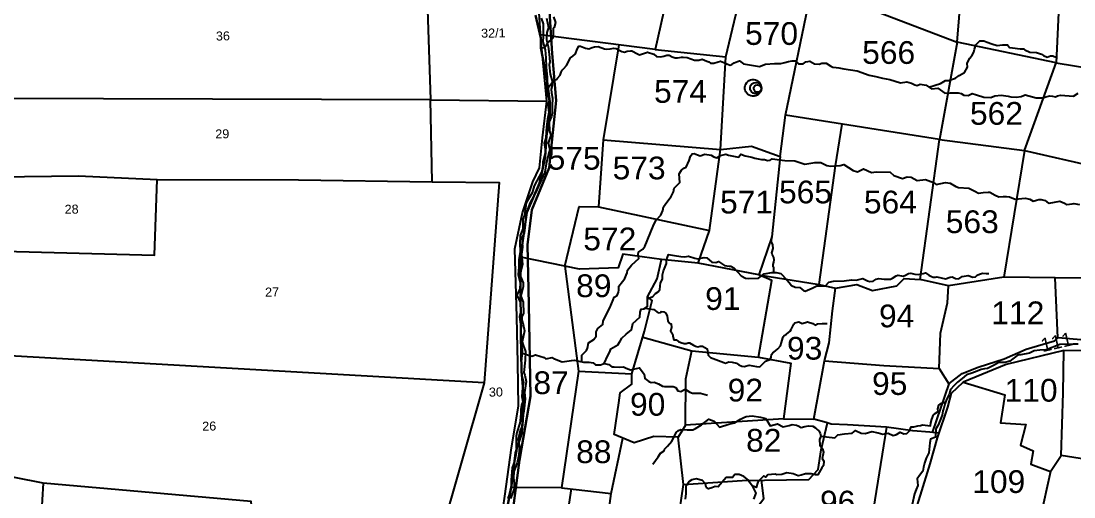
# Model space of a CAD drawing. Header units: inches. Extents: x 304037 to 460575, y 1453943 to 1639883.
# Drawn here: x 326391 to 327582, y 1606060 to 1606599 of the extents above; entities that cross this region are included whole.
import ezdxf

# ---------------------------------------------------------------- set-up
doc = ezdxf.new("R2010")
doc.units = ezdxf.units.IN
doc.header["$MEASUREMENT"] = 0
doc.linetypes.add('BORDER', pattern=[1.75, 0.5, -0.25, 0.5, -0.25, 0, -0.25])
for name, color, linetype in [('NALA', 4, 'Continuous'), ('ROUND WELL', 5, 'Continuous'), ('SURVEY_BND', 7, 'Continuous'), ('SURVEY_NO', 7, 'Continuous')]:
    doc.layers.add(name, color=color, linetype=linetype)
doc.layers.add('VILL_BOUNDARY', color=6, linetype='BORDER', lineweight=30)
doc.styles.get("Standard").update_dxf_attribs({"font": 'arial.ttf'})

# ---------------------------------------------------------------- blocks, each defined once
blk = doc.blocks.new('KALUVOYA')
at = {"layer": 'NALA'}
blk.add_lwpolyline([(-270.01, 293.46), (-269.78, 292.83), (-269.93, 292.28), (-270.03, 292.13), (-270.06, 291.52), (-270.07, 291.1), (-270.25, 290.9), (-270.68, 290.63), (-270.83, 290.26), (-271.09, 290.05), (-271.4, 289.99)], dxfattribs=at)
at = {"layer": 'NALA', "linetype": 'ByBlock'}
for points in [[(-228.75, 285.75), (-227.46, 286.13), (-226.93, 286.47), (-226.58, 286.48), (-225.83, 286.74), (-225.4, 287.01), (-224.82, 287.36), (-224.51, 287.96), (-224.55, 288.38), (-224.25, 288.94), (-223.99, 289.26), (-223.82, 289.6), (-223.75, 289.93), (-223.6, 290.4), (-223.14, 290.85), (-222.72, 290.84), (-222.33, 290.71), (-221.84, 290.51), (-221.25, 290.34), (-220.67, 290.41), (-220.1, 290.41), (-219.87, 290.11), (-219.56, 290.06), (-218.7, 289.98), (-218.32, 289.97), (-218.21, 289.86), (-217.64, 289.59), (-216.91, 289.58), (-216.91, 289.58), (-216.36, 289.39), (-216.13, 289.23), (-215.74, 289.06), (-215.39, 289.19), (-215.13, 289.19), (-214.71, 289.03)], [(-270.61, 285.59), (-270.05, 286.37), (-270.01, 286.52), (-269.66, 286.57), (-269.57, 286.7), (-269.28, 287.02), (-269.16, 287.35), (-269.05, 287.6), (-268.88, 287.77), (-268.57, 288.09), (-268.14, 288.96), (-267.87, 289.12), (-267.57, 289.4), (-267.39, 289.88), (-267.21, 290.22), (-267.05, 290.23), (-266.5, 290.01), (-266.11, 289.94), (-265.74, 290.07), (-265.51, 290.16), (-265.08, 290.21), (-264.39, 289.93), (-264.18, 289.89), (-263.78, 289.94), (-263.37, 290.02), (-263.1, 289.96), (-262.5, 289.64), (-262.19, 289.57), (-261.91, 289.67), (-261.54, 289.71), (-261.38, 289.71), (-260.76, 289.38), (-260.55, 289.29), (-259.66, 289.57), (-258.98, 289.34), (-258.69, 289.1), (-258.24, 289.06), (-257.86, 289.15), (-257.56, 289.24), (-257.28, 289.24), (-256.96, 289.06), (-256.63, 288.95), (-256.39, 288.94), (-255.92, 289.02), (-255.75, 289.03), (-255.31, 288.98), (-254.51, 288.68), (-254.03, 288.68), (-253.66, 288.81), (-253.15, 288.59), (-252.93, 288.51), (-252.73, 288.35), (-252.4, 288.38), (-251.92, 288.5), (-251.65, 288.57), (-251.27, 288.45), (-250.97, 288.28), (-250.6, 288.13), (-250.42, 288.22), (-250.13, 288.41), (-249.78, 288.54), (-249.56, 288.63), (-249.13, 288.3), (-247.37, 288.02), (-246.69, 288.25), (-245.72, 288.33), (-245.03, 288.33), (-244.59, 288.43), (-244.18, 288.55), (-243.76, 288.64), (-243.48, 288.63), (-243.08, 288.29), (-242.56, 288.31), (-242.26, 288.52), (-241.83, 288.6), (-241.33, 288.29), (-240.82, 288.26), (-240.5, 288.39), (-240.02, 288.39), (-239.54, 288.06), (-239.29, 287.92), (-238.92, 287.89), (-238.64, 287.88), (-238.1, 287.77), (-236.61, 287.55), (-235.29, 287.04), (-234.59, 286.9), (-233.83, 286.71), (-233.05, 286.57), (-231.87, 286.2), (-231.18, 286.31), (-230.64, 286.17), (-230.3, 285.98), (-230.02, 285.94), (-229.71, 286.07), (-229.04, 285.95), (-228.46, 285.55), (-227.76, 285.63), (-226.98, 285.09), (-226.4, 285.12), (-225.51, 285.12), (-225.19, 285.06), (-224.91, 284.88), (-224.43, 284.83), (-224, 285.03), (-223.52, 284.89), (-222.72, 284.66), (-221.94, 284.6), (-221.5, 284.78), (-220.81, 284.86), (-220.03, 284.74), (-219.74, 284.69), (-219.15, 284.66), (-218.6, 284.73), (-218.16, 284.89), (-216.96, 284.58), (-216.2, 284.57), (-215.89, 284.7), (-215.44, 284.81), (-215.17, 284.76), (-214.84, 284.68), (-214.59, 284.78), (-214.27, 284.88), (-213.34, 284.8), (-212.86, 284.76), (-212.32, 285.08)], [(-266.87, 255.51), (-266.88, 256.23), (-266.56, 256.52), (-266.34, 256.76), (-266.24, 257.02), (-266.13, 257.58), (-266.13, 257.58), (-265.55, 257.97), (-265.3, 258.32), (-265.28, 258.81), (-265.11, 259.16), (-264.55, 259.6), (-264.52, 260.02), (-263.78, 261.43), (-263.62, 261.9), (-263.44, 262.34), (-263.33, 262.63), (-262.99, 262.81), (-262.83, 263.16), (-262.79, 263.39), (-262.8, 263.82), (-262.4, 264.34), (-262.14, 264.68), (-261.99, 265.02), (-261.89, 265.28), (-261.85, 265.59), (-261.4, 266.13), (-260.96, 266.53), (-260.6, 266.86), (-260.68, 267.32), (-260.66, 267.57), (-260.19, 267.9), (-259.97, 268.19), (-259.03, 270.42), (-258.74, 271.06), (-258.21, 271.65), (-257.98, 272.14), (-257.9, 272.56), (-257.53, 273.07), (-257.06, 273.68), (-256.81, 274.2), (-256.75, 274.63), (-256.34, 275.02), (-256.11, 275.25), (-256.19, 276.18), (-255.94, 276.59), (-255.66, 276.82), (-255.43, 276.94), (-255.1, 277.66), (-254.94, 278.15), (-254.75, 278.4), (-254.55, 278.42), (-254.18, 278.29), (-253.87, 278.17), (-253.35, 278.36), (-252.66, 278.23), (-252.37, 278.05), (-252.04, 277.97), (-251.65, 278.21), (-251.07, 278.36), (-250.78, 278.23), (-249.67, 278.01), (-249.39, 278.34), (-248.93, 278.19), (-248.19, 278.01), (-247.87, 277.93), (-247.87, 277.93), (-247.13, 277.78), (-246.82, 277.76), (-246.49, 277.68), (-246.2, 277.7), (-245.95, 277.86), (-244.58, 277.66), (-243.49, 277.62), (-242.36, 277.25), (-241.29, 277.46), (-240.62, 277.43), (-239.96, 277.11), (-239.51, 277.04), (-238.48, 277.11), (-238.07, 277.23), (-237.06, 276.57), (-236.57, 276.41), (-235.91, 276.74), (-235.04, 276.35), (-234.55, 276.41), (-232.99, 276.37), (-232.6, 276.02), (-231.63, 275.69), (-231.12, 275.89), (-230.69, 275.85), (-230.03, 275.48), (-229.11, 275.58), (-228.23, 275.27), (-227.95, 275.05), (-226.9, 275.26), (-226.38, 275.19), (-225.77, 274.8), (-225.49, 274.72), (-224.35, 274.62), (-223.7, 274.3), (-223.3, 274.09), (-222.77, 274.15), (-222.21, 274.18), (-222.02, 274.18), (-221.45, 273.88), (-221.05, 273.68), (-220.59, 273.72), (-220.22, 273.72), (-219.86, 273.67), (-219.24, 273.42), (-218.16, 273.53), (-217.65, 273.44), (-217.29, 273.22), (-216.91, 273.32), (-216.65, 273.38), (-216.4, 273.38), (-215.97, 273.28), (-215.76, 273.14), (-215.51, 272.99), (-214.34, 273.22), (-213.83, 272.98), (-213.57, 272.84), (-213, 272.9), (-212.79, 272.97), (-212.19, 272.85)], [(-245.76, 265.36), (-245.78, 265.84), (-245.86, 265.96), (-245.86, 266.22), (-245.79, 266.49), (-245.72, 266.74), (-245.77, 267), (-245.96, 267.35), (-245.99, 267.51), (-245.83, 267.98), (-245.87, 268.39), (-246.04, 268.7), (-245.99, 269.25)], [(-259.57, 262.46), (-259.07, 262.68), (-258.78, 263.03), (-258.5, 263.22), (-258.31, 263.45), (-258.24, 264.2), (-258.01, 264.61), (-258, 265.09), (-257.91, 265.5), (-257.72, 265.97), (-257.58, 266.34), (-257.57, 266.74), (-257.34, 267.3), (-257.34, 267.3), (-256.68, 267.2), (-256, 267.1), (-255.56, 267.07), (-255.15, 267.13), (-254.46, 266.9), (-254.14, 266.84), (-253.43, 266.97), (-253.12, 266.94), (-252.6, 266.49), (-252.15, 266.43), (-251.84, 266.56), (-251.21, 266.12), (-250.7, 266.02), (-250.5, 266.02), (-250.16, 265.84), (-249.38, 264.99), (-248.88, 264.72), (-248.53, 264.67), (-247.45, 264.71), (-246.82, 265.21), (-246, 265.35), (-245.52, 265.36), (-245.02, 265.22), (-244.33, 264.52), (-244.07, 264.25), (-243.84, 263.91), (-243.41, 263.74), (-242.93, 263.68), (-242.47, 263.32), (-242.31, 263.28), (-241.56, 263.63), (-241.05, 263.89), (-240.09, 263.89), (-239.72, 264.29), (-239.2, 264.4), (-238.06, 264.43), (-237.23, 264.55), (-236.73, 264.49), (-236.27, 264.6), (-235.99, 264.69), (-235.48, 264.42), (-235.21, 264.34), (-234.86, 264.38), (-234.54, 264.6), (-234.23, 264.68), (-233.65, 264.6), (-232.94, 264.6), (-232.73, 264.73), (-232.34, 265), (-232.16, 265.07), (-231.74, 264.98), (-231.54, 264.96), (-231.29, 265.07), (-230.96, 265.23), (-230.71, 265.28), (-230.26, 265.17), (-229.92, 265.13), (-229.36, 265.23), (-229.12, 265.3), (-228.74, 265.07), (-228.46, 264.9), (-228.26, 264.84), (-227.99, 264.84), (-227.86, 264.89), (-226.89, 264.64), (-226.38, 264.85), (-226.19, 264.86), (-225.8, 264.7), (-225.44, 264.65), (-225.07, 264.91), (-224.43, 265.01), (-223.91, 264.85), (-223.59, 264.88), (-223.44, 265.05), (-223.18, 265.18), (-222.85, 265.28), (-222.44, 265.25), (-222.16, 265.24)], [(-212.31, 257.49), (-212.85, 257.48), (-214.33, 257.43), (-215.84, 256.84), (-216.53, 256.83), (-217.16, 256.74), (-217.65, 256.47), (-218.62, 256.3), (-218.82, 256.29), (-219.04, 256.22), (-219.81, 255.62), (-220.36, 255.46), (-221.05, 255.45), (-221.64, 255.13), (-222.27, 254.8), (-222.62, 254.76), (-222.97, 254.7), (-223.59, 254.41), (-224.11, 254.23), (-224.59, 254.09), (-225.06, 253.7), (-225.59, 253.3), (-225.93, 252.91), (-226.35, 252.49), (-226.43, 252.22), (-226.5, 251.95), (-226.77, 251.4), (-226.96, 250.88), (-227.07, 250.41), (-227.2, 250.12), (-227.25, 249.66), (-227.25, 249.66), (-227.69, 248.57), (-227.96, 248.16), (-227.99, 247.24), (-228.55, 247), (-228.63, 246.61), (-228.72, 245.53), (-229.01, 244.91), (-229.21, 244.37), (-229.3, 243.94), (-229.39, 243.5), (-229.75, 243.02), (-230.01, 242.66), (-229.92, 241.92), (-230.11, 241.47), (-230.3, 241), (-230.56, 239.83)], [(-264.41, 255.31), (-264, 256.19), (-263.78, 256.61), (-263.67, 256.94), (-262.93, 257.37), (-262.66, 257.79), (-262.46, 258.1), (-262, 258.53), (-261.4, 259.02), (-261.28, 259.72), (-260.5, 260.42), (-260.46, 260.96), (-260.35, 261.3), (-260.06, 261.32), (-259.64, 261.59), (-259.67, 262.12), (-259.67, 262.48), (-259.67, 262.67)], [(-259.93, 261.4), (-258.97, 261.26), (-258.47, 260.9), (-258.21, 260.92), (-258.17, 261.03), (-257.86, 261), (-257.63, 260.86), (-257.5, 260.54), (-257.41, 260.02), (-257.24, 259.75), (-257.07, 259.67), (-257.03, 259.3), (-257.12, 258.92), (-256.89, 258.57), (-256.84, 258.2), (-256.75, 257.94), (-256.51, 257.94), (-256.23, 257.74), (-255.98, 257.65), (-255.63, 257.53), (-255.4, 257.53), (-255.17, 257.59), (-255.02, 257.6), (-254.59, 257.34), (-254.36, 257.23), (-254.11, 257.17), (-253.88, 257.25), (-253.59, 257.24), (-253.11, 256.93), (-252.99, 256.23), (-252.71, 255.98), (-251.85, 255.65), (-251.28, 255.45), (-251.07, 255.37), (-250.7, 255.5), (-250.33, 255.47), (-249.87, 255.38), (-249.6, 255.18), (-249.27, 255.05), (-249.04, 254.99), (-248.46, 255.15), (-247.66, 255), (-247.3, 254.98), (-246.92, 255.36), (-246.69, 255.59), (-246.38, 255.68), (-246.16, 255.77), (-246.07, 256.02), (-246.03, 256.32), (-245.89, 256.52), (-245.58, 256.74), (-245.34, 256.96), (-245.03, 257.29), (-244.91, 257.63), (-244.85, 257.88), (-244.78, 258.15), (-244.74, 258.27), (-244.64, 258.4), (-244.37, 258.55), (-243.97, 258.88), (-243.86, 259.08), (-243.73, 259.38), (-243.57, 259.65), (-243.45, 259.82), (-243.04, 259.93), (-242.66, 259.74), (-242.08, 259.93), (-241.49, 259.72), (-241.22, 259.55), (-240.96, 259.68), (-240.47, 259.74), (-239.89, 259.72)], [(-273.54, 256.5), (-272.38, 256.13), (-271.96, 256.25), (-271.02, 255.99), (-270.83, 255.81), (-270.14, 255.99), (-269.86, 255.84), (-269.03, 255.51), (-268, 255.65), (-267.69, 255.68), (-266.7, 255.47), (-266.06, 255.47), (-265.63, 255.4), (-265.35, 255.17), (-264.8, 255.19), (-264.41, 255.31), (-263.89, 255.2), (-263.56, 254.94), (-263.3, 254.94), (-262.77, 254.92), (-262.28, 254.94), (-262, 254.82), (-261.52, 254.61), (-260.53, 254.83), (-260, 254.13), (-259.94, 253.68), (-259.49, 253.34), (-259.24, 253.25), (-258.93, 253.26), (-258.43, 253.09), (-258, 252.84), (-257.8, 252.78), (-257.65, 252.81), (-257.25, 252.81), (-256.82, 252.78), (-256.55, 252.67), (-256.3, 252.33), (-255.98, 252.26), (-255.51, 252.5), (-254.99, 252.16), (-254.69, 252.05), (-253.81, 252.07), (-253.07, 251.83)], [(-240.6, 247.34), (-239.06, 247.15), (-238.72, 247.49), (-237.99, 247.58), (-237.14, 247.66), (-236.79, 247.96), (-236.17, 247.69), (-235.73, 247.63), (-234.98, 247.86), (-234.3, 247.7), (-233.77, 247.58), (-233.18, 247.69), (-232.66, 247.43), (-232.29, 247.53), (-231.87, 247.77), (-231.46, 247.62), (-231.14, 247.65), (-230.86, 247.94), (-230.68, 248.38), (-230.36, 248.39), (-229.94, 248.48), (-229.64, 248.52), (-229.41, 248.58), (-228.55, 248.47), (-228.52, 248.82), (-228.39, 249.2), (-228.21, 249.68), (-228.09, 249.82), (-227.71, 250.07), (-227.72, 250.35), (-227.63, 250.77), (-227.34, 250.97), (-226.86, 251.14)], [(-259.05, 244.24), (-258.48, 245.07), (-258.21, 245.44), (-257.81, 245.7), (-257.76, 245.91), (-257.44, 246.24), (-256.96, 246.79), (-256.73, 247.25), (-256.49, 247.75), (-256.24, 247.97), (-255.98, 248.06), (-255.28, 248.03), (-254.65, 248.03), (-254.39, 248.18), (-253.73, 248.59), (-252.92, 249.21), (-252.32, 248.98), (-251.72, 248.32), (-250.71, 248.64), (-250.1, 248.81), (-249.42, 249.19), (-249.07, 249.37), (-248.81, 249.51), (-248.14, 249.59), (-247.22, 249.43), (-247.22, 249.43), (-246.63, 249.27), (-246.15, 248.47), (-245.37, 248.7), (-244.73, 248.36), (-244.08, 248.52), (-243.73, 248.62), (-243.28, 248.55), (-243.07, 248.46), (-242.75, 248.3), (-242.36, 248.4), (-241.94, 248.47), (-241.48, 248.43), (-241.17, 248.24), (-241, 248.09), (-240.82, 247.91), (-240.66, 247.68), (-240.6, 247.34), (-240.74, 246.97), (-240.69, 246.36), (-240.43, 245.93), (-240.31, 245.59), (-240.43, 244.89), (-240.28, 244.6), (-240.31, 244.11), (-240.49, 243.85), (-240.91, 243.07), (-241.18, 243.07), (-241.63, 243.18), (-242.27, 243.18), (-242.76, 243.03), (-243.1, 242.98), (-243.65, 243.18), (-244.32, 243.29), (-244.88, 243.13), (-245.43, 243.07), (-245.61, 243.16), (-246.42, 243.09), (-246.62, 242.81), (-246.87, 242.97), (-247.24, 242.61), (-247.5, 242.29), (-247.71, 241.68), (-248.13, 241.88), (-248.45, 242.29), (-248.54, 242.49), (-249.04, 242.9), (-249.57, 243.12), (-250.04, 243.12), (-250.3, 242.77), (-250.73, 242.8), (-250.98, 242.8), (-251.88, 241.77), (-252.2, 241.8), (-252.57, 241.65), (-252.94, 241.55), (-253.2, 241.73), (-253.28, 242.09), (-253.61, 242.46), (-254.31, 242.64), (-254.78, 242.54), (-255.08, 242.33), (-255.43, 241.8), (-255.42, 241.04), (-255.51, 240.4)], [(-248.13, 241.88), (-247.72, 241.05), (-247.99, 240.4)]]:
    blk.add_lwpolyline(points, dxfattribs=at)
at = {"layer": 'ROUND WELL', "linetype": 'ByBlock'}
for centre, major_axis, ratio in [((-248.06, 285.65), (-0.078, -0.915), 0.984062), ((-247.78, 285.63), (-0.042, -0.624), 1), ((-247.58, 285.58), (-0.416, -0.01), 0.993091)]:
    blk.add_ellipse(centre, major_axis=major_axis, ratio=ratio, dxfattribs=at)
at = {"layer": 'SURVEY_BND'}
for points in [[(-256.08, 308.39), (-256.62, 302.67), (-257.26, 296.92), (-258.83, 289.85), (-251.06, 289.08), (-249.21, 296.96)], [(-214.74, 288.43), (-225.64, 290.69), (-224.95, 299.21), (-240.06, 301.58), (-239.07, 307.7), (-224.86, 308.56)], [(-214.28, 298.69), (-214.74, 288.43), (-209.16, 287.5), (-195.47, 287.03), (-194.83, 290.86)], [(-241.82, 295.6), (-235.16, 294.31), (-225.64, 290.69), (-227.58, 279.98), (-244.49, 282.65), (-241.82, 295.6)], [(-258.83, 289.85), (-271.49, 291.47)], [(-213.9, 256.77), (-220.22, 255.23), (-224.96, 253.28), (-220.37, 251.91), (-220.85, 248.82), (-218.07, 248.65), (-218.66, 246.37), (-217.26, 245.74), (-217.51, 244.28), (-215.34, 243.48), (-214.17, 245.24)], [(-204.8, 244.86), (-205.13, 243.79), (-214.17, 245.24), (-213.97, 252.14), (-213.9, 256.77), (-211.79, 256.8), (-207.7, 256.58), (-206.31, 256.52), (-204.23, 254.66)], [(-215.34, 243.48), (-216.47, 238.35), (-217.05, 239.08), (-217.88, 236.02), (-216.87, 232.61), (-217.12, 231.99), (-215.8, 229.77), (-212.2, 229.31), (-210.76, 230.39), (-208.52, 231), (-208.33, 231.05), (-208.55, 236.67), (-208.61, 244.35)]]:
    blk.add_lwpolyline(points, dxfattribs=at)
at = {"layer": 'SURVEY_BND', "linetype": 'ByBlock'}
for points in [[(-262.82, 290.36), (-264.55, 279.94), (-251.64, 278.86), (-251.06, 289.08)], [(-218.24, 278.79), (-214.74, 288.43)], [(-218.24, 278.79), (-202.18, 275.13), (-197.48, 274.22), (-196.87, 278.73), (-195.47, 287.03)], [(-251.64, 278.86), (-248.24, 279.24), (-245.1, 278.1), (-244.49, 282.65)], [(-247.43, 265.07), (-240.8, 264.02), (-238.99, 277.08), (-238.27, 281.67)], [(-264.55, 279.94), (-265.04, 272.54), (-252.86, 269.97), (-251.64, 278.86)], [(-240.8, 264.02), (-239, 263.63), (-236.66, 264.02), (-234.93, 263.36), (-232.26, 263.88), (-231.46, 264.69), (-229.68, 264.59), (-227.58, 279.98)], [(-227.58, 279.98), (-218.24, 278.79), (-220.49, 264.83), (-226.56, 263.89), (-229.68, 264.59)], [(-245.1, 278.1), (-245.99, 269.25), (-247.43, 265.07), (-254.08, 266.37), (-252.86, 269.97)], [(-254.08, 266.37), (-258.11, 266.75), (-262.36, 267.33), (-262.87, 265.84), (-267.14, 265.7), (-268.76, 266.03), (-267.17, 272.59), (-265.04, 272.54)], [(-268.76, 266.03), (-273.58, 267.01)], [(-268.76, 266.03), (-267.22, 254.49), (-261.36, 254.17), (-259.98, 258.87), (-259.14, 262.25), (-259.67, 262.67), (-258.6, 264.62), (-258.11, 266.75)], [(-260.17, 258.22), (-254.77, 256.72), (-247.45, 256.02), (-245.99, 264.47), (-247.43, 265.07)], [(-227.61, 254.78), (-227.46, 258.69), (-226.69, 262.01), (-226.56, 263.89)], [(-226.53, 253.1), (-225.07, 254.24), (-223.32, 254.94), (-220.46, 255.87), (-218.05, 256.94), (-214.93, 257.84), (-214.56, 258.17), (-214.85, 264.76), (-220.49, 264.83)], [(-214.85, 264.76), (-210.12, 264.81), (-205.76, 264.44), (-205.42, 259.37), (-205.67, 257.42), (-214.56, 258.17)], [(-240.2, 255.62), (-239.68, 257.6), (-239.33, 261.13), (-239, 263.63)], [(-244.69, 249.25), (-255.46, 248.55), (-255.44, 253.63), (-254.77, 256.72)], [(-247.45, 256.02), (-243.91, 255.37), (-244.69, 249.25), (-241.38, 249.22)], [(-227.58, 247.68), (-228.6, 247.77), (-230.47, 247.92), (-233.37, 248.34), (-237.68, 248.6), (-239.46, 248.67), (-240.02, 248.83), (-241.38, 249.22), (-240.2, 255.62), (-233.67, 255.12), (-227.61, 254.78), (-226.53, 253.1), (-228.35, 247.75)], [(-267.22, 254.49), (-269.11, 241.64), (-274.61, 241.66)], [(-255.46, 248.55), (-256.27, 247.23), (-258.95, 247.3), (-261.12, 246.6), (-263.3, 247.5), (-262.8, 251), (-262.64, 252.08), (-261.39, 253.06), (-261.36, 254.17)], [(-230.76, 237.21), (-229.62, 240.86), (-228.58, 244.29), (-227.76, 247.15), (-226.63, 250.55), (-226.23, 252.09), (-224.96, 253.28)], [(-257.5, 228.2), (-256.3, 237.77), (-255.67, 242.01), (-249.25, 242.44), (-241.91, 242.57), (-240.89, 243.69), (-240.55, 245.83), (-239.88, 248.79)], [(-233.37, 248.34), (-235.77, 233.27), (-249.24, 234.52), (-248.9, 237.81), (-246.84, 240.46), (-247.11, 242.48)], [(-269.11, 241.64), (-263.64, 241.03), (-262.35, 247.11)], [(-255.67, 242.01), (-256.27, 247.23)], [(-268.03, 241.52), (-269.94, 229.01), (-265.73, 228.64), (-265.68, 231.37), (-264.91, 231.48), (-264.24, 236.31), (-263.64, 241.03)]]:
    blk.add_lwpolyline(points, dxfattribs=at)
at = {"layer": 'VILL_BOUNDARY', "linetype": 'ByBlock'}
blk.add_lwpolyline([(-275.47, 237.34), (-274.58, 241.85), (-274.16, 245.49), (-273.46, 247.68), (-273.26, 251.38), (-273.5, 254.56), (-273.59, 258.44), (-273.63, 264.62), (-273.56, 267.55), (-272.91, 271.94), (-271.55, 275.15), (-270.92, 278.01), (-270.77, 280.38), (-270.41, 282.54), (-270.41, 284.14), (-270.75, 286.65), (-271.41, 290.04), (-271.41, 291.1), (-271.97, 293.65)], dxfattribs=at)
at = {"layer": 'SURVEY_NO', "linetype": 'ByBlock'}
for s, height, rotation, p in [('570', 2.5, 0.0282, (-248.95, 290.38)), ('566', 2.5, 0.0282, (-236.08, 288.3)), ('574', 2.5, 0.0282, (-258.95, 284)), ('562', 2.5, 0.0282, (-224.23, 281.61)), ('575', 2.5, 0.0282, (-270.64, 276.64)), ('573', 2.5, 0.0282, (-263.5, 275.58)), ('565', 2.5, 0.0282, (-245.21, 272.95)), ('571', 2.5, 0.0282, (-251.69, 271.83)), ('564', 2.5, 0.0282, (-235.88, 271.85)), ('563', 2.5, 0.0282, (-226.88, 269.69)), ('572', 2.5, 0.0282, (-266.72, 267.77)), ('89', 2.5, 0.0282, (-267.5, 262.62)), ('91', 2.5, 0.0282, (-253.32, 261.22)), ('94', 2.5, 0.0282, (-234.21, 259.32)), ('112', 2.5, 0.0282, (-221.86, 259.67)), ('93', 2.5, 0.0282, (-244.32, 255.76)), ('111', 1.5, 13.1089, (-216.24, 256.59)), ('87', 2.5, 0.0282, (-272.19, 251.95)), ('92', 2.5, 0.0282, (-250.84, 251.15)), ('95', 2.5, 0.0282, (-234.97, 251.88)), ('110', 2.5, 0.0282, (-220.4, 251.15)), ('90', 2.5, 0.0282, (-261.57, 249.58)), ('82', 2.5, 0.0282, (-248.81, 245.63)), ('88', 2.5, 0.0282, (-267.49, 244.36)), ('109', 2.5, 0.0282, (-223.95, 241.1)), ('96', 2.5, 0.0282, (-240.68, 238.84))]:
    blk.add_text(s, height=height, rotation=rotation, dxfattribs=at).set_placement(p)
blk = doc.blocks.new('BADDEVOLU')
at = {"layer": 'NALA', "linetype": 'ByBlock'}
for points in [[(303.66, 249.94), (304.1, 247.33), (303.69, 245.93), (303.49, 243.88), (303.94, 242.09), (304.14, 239.94), (304.31, 237.81), (304.1, 236.93), (304.39, 234.33), (304.92, 232.11), (304.76, 230.82), (304.58, 230.17), (304.58, 229.15), (304.91, 227.66), (304.71, 225.6), (304.67, 223.53), (304.51, 222.58), (303.81, 221.09), (303.83, 218.51), (304.17, 217.38), (303.47, 215.24), (303.81, 213.45), (303.47, 212.2), (302.8, 209.47), (302.36, 207.15), (301.37, 205.14), (299.69, 201.48), (298.12, 198.85), (297.37, 196.94), (296.93, 195.41), (296.6, 192.66), (296.24, 190.36), (295.58, 189.17), (295.78, 186.5), (295.41, 184.49), (295.68, 181.78), (295.09, 179.62), (295.01, 178.31), (295.72, 176.61), (295.76, 175.45), (295.01, 172.84), (295.59, 171.23), (295.65, 168.14), (295.23, 167.11), (295.17, 166.18), (295.43, 165.42), (295.82, 163.23), (295.15, 160.17), (295.41, 159.3), (296.02, 157.44), (295.86, 155.1), (295.43, 151.69), (295.73, 150.92), (296.02, 149.17), (295.53, 146.08), (295.69, 144.33), (295.25, 140.97), (295.05, 140.01), (294.83, 137.08), (294.12, 135.54), (293.48, 133.1), (293.82, 131.11), (293.64, 128.86), (293.07, 126.65), (292.17, 124.27), (292, 122.51), (292.19, 120.82), (292.1, 119.41), (291.05, 116.79)], [(302.16, 249.93), (302.73, 248.39), (302.6, 244.96), (302.51, 243.35), (303.09, 241.19), (303.26, 238.91), (303.26, 236.31), (303.55, 233.55), (303.37, 231.18), (303.55, 228.94), (303.97, 227.07), (303.57, 225.76), (303.79, 223.69), (303.37, 221.86), (303.02, 219.76), (302.93, 218.37), (302.78, 216.65), (302.36, 215.2), (302.6, 213.04), (302.36, 211.76), (301.85, 210.05), (301.81, 208.93), (301.52, 207.41), (299.29, 203.48), (298.68, 201.52), (297.04, 198.8), (296.46, 195.36), (295.96, 194.25), (295.93, 191.56), (295.16, 189.76), (295.02, 187.49), (295.05, 185.3), (294.63, 182.96), (294.66, 180.97), (294.38, 178.92), (294.88, 176.61), (294.8, 174.93), (293.96, 173.13), (294.91, 171.01), (294.91, 168.71), (294.52, 167.16), (294.68, 165.7), (294.99, 164.59), (294.84, 163.28), (294.89, 161.3), (294.73, 160.34), (294.95, 158.96), (295.13, 157.61), (294.95, 156.44), (294.77, 154.56), (294.7, 153.67), (294.74, 151.76), (294.88, 150.82), (295.29, 148.86), (294.99, 147.43), (294.74, 145.05), (295, 143.58), (294.65, 142.65), (294.42, 141.4), (294.35, 140.32), (294.2, 138.24), (294.09, 137.57), (293.22, 135.02), (292.97, 134.01), (292.96, 131.39), (293.02, 129.88), (292.56, 127.9), (292.15, 126.5), (291.66, 125.26), (291.35, 121.81), (291.29, 120.19), (290.73, 117.75), (290.33, 116.74)]]:
    blk.add_lwpolyline(points, dxfattribs=at)
at = {"layer": 'SURVEY_BND', "linetype": 'ByBlock'}
for points in [[(298.02, 303.74), (298.85, 290.16), (300.69, 266.46), (270.69, 253.01), (271.05, 227.92), (303.25, 226.88), (301.99, 244.28), (301.42, 257.28), (300.69, 266.46)], [(271.05, 227.92), (149.93, 230.57), (148.24, 244.88)], [(149.93, 230.57), (150.36, 208.87), (172.91, 208.63), (194.74, 207.27), (233.95, 206.34), (271, 205.08), (271.05, 227.92)], [(277.83, 66.24), (281.65, 82.98), (285.88, 99.37), (287.45, 104.88), (289.52, 117.39), (291.59, 130.78), (293.79, 142.38), (293.79, 154.38), (293.79, 167.05), (293.59, 186.02), (295.89, 196), (298.95, 204.57), (300.9, 208.45), (301.87, 216.75), (303.25, 226.88)], [(271, 205.08), (289.62, 204.55), (284.4, 149), (147.97, 159.47), (145.41, 171.65), (148.32, 188.31), (193.63, 186.24), (194.74, 207.27)], [(284.4, 149), (270.97, 105.27), (219.44, 112.37), (219.08, 117.33), (161.46, 123.49), (146.05, 126.91), (147.36, 138.1)], [(161.46, 123.49), (159.99, 105.02), (171.98, 102.36), (172, 95.32), (178.26, 93.64), (214.01, 88.45), (212.75, 79.55), (226.76, 75.99), (227.71, 68.16), (235.71, 65.59), (235.35, 62.69), (237.91, 61.39), (260.9, 60.23), (283.43, 68.22)]]:
    blk.add_lwpolyline(points, dxfattribs=at)
at = {"layer": 'VILL_BOUNDARY', "linetype": 'ByBlock'}
blk.add_lwpolyline([(290.65, 107.04), (293.75, 127.35), (297.19, 145.05), (297.19, 170.52), (297.19, 187.07), (298.5, 196.82), (303.53, 208.4), (305.9, 227.05), (305.04, 240.12), (304.23, 257.69)], dxfattribs=at)
at = {"layer": 'SURVEY_NO', "linetype": 'ByBlock'}
for s, p in [('36', (211.82, 245.49)), ('32/1', (285.42, 244.85)), ('29', (211.12, 218.3)), ('28', (168.93, 198.2)), ('27', (224.09, 174.12)), ('30', (285.64, 145.14)), ('26', (205.92, 137.22))]:
    blk.add_text(s, height=2.5, dxfattribs=at).set_placement(p)

msp = doc.modelspace()

# ---------------------------------------------------------------- block references
at = {"layer": 'SURVEY_BND', "linetype": 'ByBlock', "xscale": 4.075461441823986, "yscale": 4.075461441854713, "zscale": 4.075461441827573, "rotation": 1.112929297650649}
msp.add_blockref('BADDEVOLU', (325768.2, 1605559.9), dxfattribs=at)
at = {"layer": 'SURVEY_NO', "linetype": 'ByBlock', "xscale": 10.28897121464032, "yscale": 10.28897121457703, "zscale": 10.28897121467575, "rotation": 359.9644961035237}
msp.add_blockref('KALUVOYA', (329769.8, 1603582.8), dxfattribs=at)

doc.saveas('drawing.dxf')
